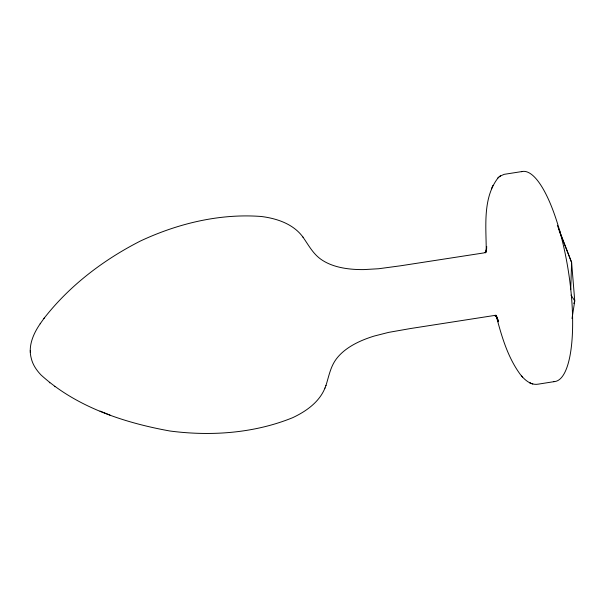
<?xml version="1.0" encoding="UTF-8"?>
<svg xmlns="http://www.w3.org/2000/svg" width="605" height="605" viewBox="0 0 605 605"><rect width="100%" height="100%" fill="white"/><g stroke="black" fill="none" stroke-linecap="round" stroke-linejoin="round"><path stroke-width="0.91" d="M570.719 289.659L571.612 262.449L557.356 225.325M498.248 177.651C482.351 197.964 486.246 226.845 486.238 250.984L486.662 246.485L486.48 251.355L486.511 248.126L486.518 250.765M486.231 250.969L486.632 248.36L485.603 252.799L486.178 251.158L485.134 252.761L485.777 252.164L484.076 252.882L400.654 265.776L378.7 268.733L363.96 269.588C349.902 269.762 334.285 267.849 322.647 260.445C313.443 254.667 309.2 246.038 302.863 236.986M572.027 318.57L574.75 300.919L571.612 262.449L559.202 230.838M325.921 385.627C329.226 375.1 330.648 365.571 337.666 357.275C346.521 346.695 360.822 340.139 374.268 336.04L388.569 332.395L410.387 328.553L493.793 315.568L495.631 315.734L494.837 315.349L496.312 316.559L495.268 315.152L497.484 318.54L495.903 315.901L498.187 320.824L496.781 316.959L498.346 321.724L496.682 316.649M573.82 303.581L574.75 300.919L571.029 295.081M40.497 323.342C33.525 333.279 27.845 345.969 31.256 358.273C32.708 364.679 36.542 370.275 41.011 374.964C76.215 406.946 123.639 422.615 169.672 430.964L170.353 431.062C211.137 436.356 254.251 433.278 292.593 417.722C306.009 411.445 319.327 402.136 325.036 387.911M324.938 388.168L326.019 385.37M491.487 188.775L492.916 185.41M43.847 318.601C69.325 285.764 103.311 259.946 140.194 241.138L140.814 240.835C178.082 223.434 220.114 213.3 261.368 216.499C276.939 218.458 293.463 223.986 303.037 237.213M40.18 323.788L44.203 318.094M498.376 177.53L499.904 176.289M497.802 178.067L498.83 177.106M500.04 176.199L504.124 174.346L522.41 171.48M499.427 176.622L500.524 175.866M554.603 381.566L538.382 384.13C530.887 385.619 524.497 379.811 520.247 374.359C507.519 356.988 501.477 335.805 496.077 315.25M531.5 383.57L532.052 383.744M532.211 383.789L532.763 383.963M100.037 411.098L110.027 415.09M529.504 382.678L530.056 382.942M530.222 383.018L530.782 383.283M49.3 382.519L49.739 382.852M54.367 386.353L54.866 386.731M521.684 376.053L522.629 377.134M558.491 228.849L559.98 231.223M30.265 350.688L30.288 351.21M30.318 351.981L30.333 352.36M486.511 251.521L486.412 248.292L486.511 251.748M521.366 171.714A106.276 30.099 81.2 0 1 568.609 272.666A106.276 30.099 81.2 0 1 553.477 381.611"/></g></svg>
